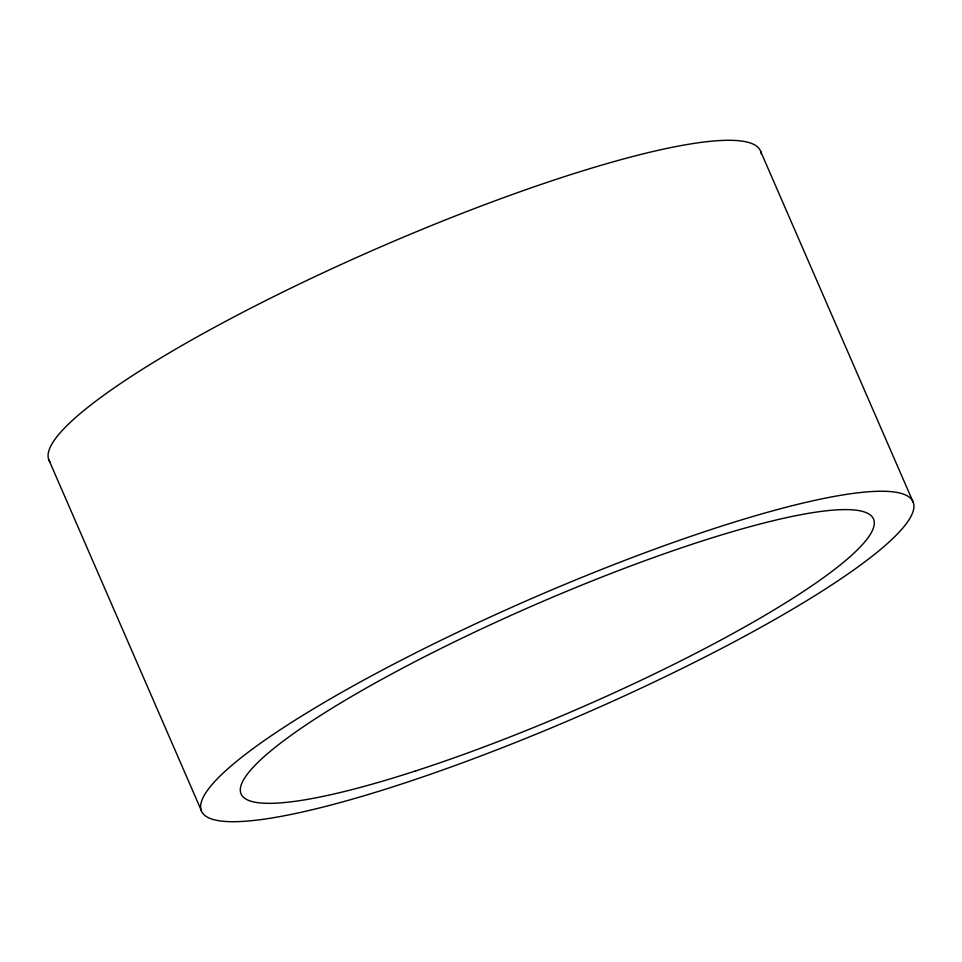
<?xml version="1.0" encoding="UTF-8"?>
<svg xmlns="http://www.w3.org/2000/svg" width="962" height="962" viewBox="0 0 962 962"><rect width="100%" height="100%" fill="white"/><g stroke="black" fill="none" stroke-linecap="round" stroke-linejoin="round"><path stroke-width="1.44" d="M760.653 151.419L913.251 502.356A387.89 63.348 -23.5 0 1 398.268 785.112A387.89 63.348 -23.5 0 1 360.377 681.938A387.89 63.348 -23.5 0 1 913.251 502.356M48.749 459.644L201.347 810.581M50.433 462.602A387.89 63.348 -23.5 0 1 379.653 247.33A387.89 63.348 -23.5 0 1 761.207 153.643M415.933 770.827A344.793 56.313 -23.5 0 0 873.7 519.48A344.793 56.313 -23.5 0 0 382.263 679.112A344.793 56.313 -23.5 0 0 415.933 770.827"/></g></svg>
